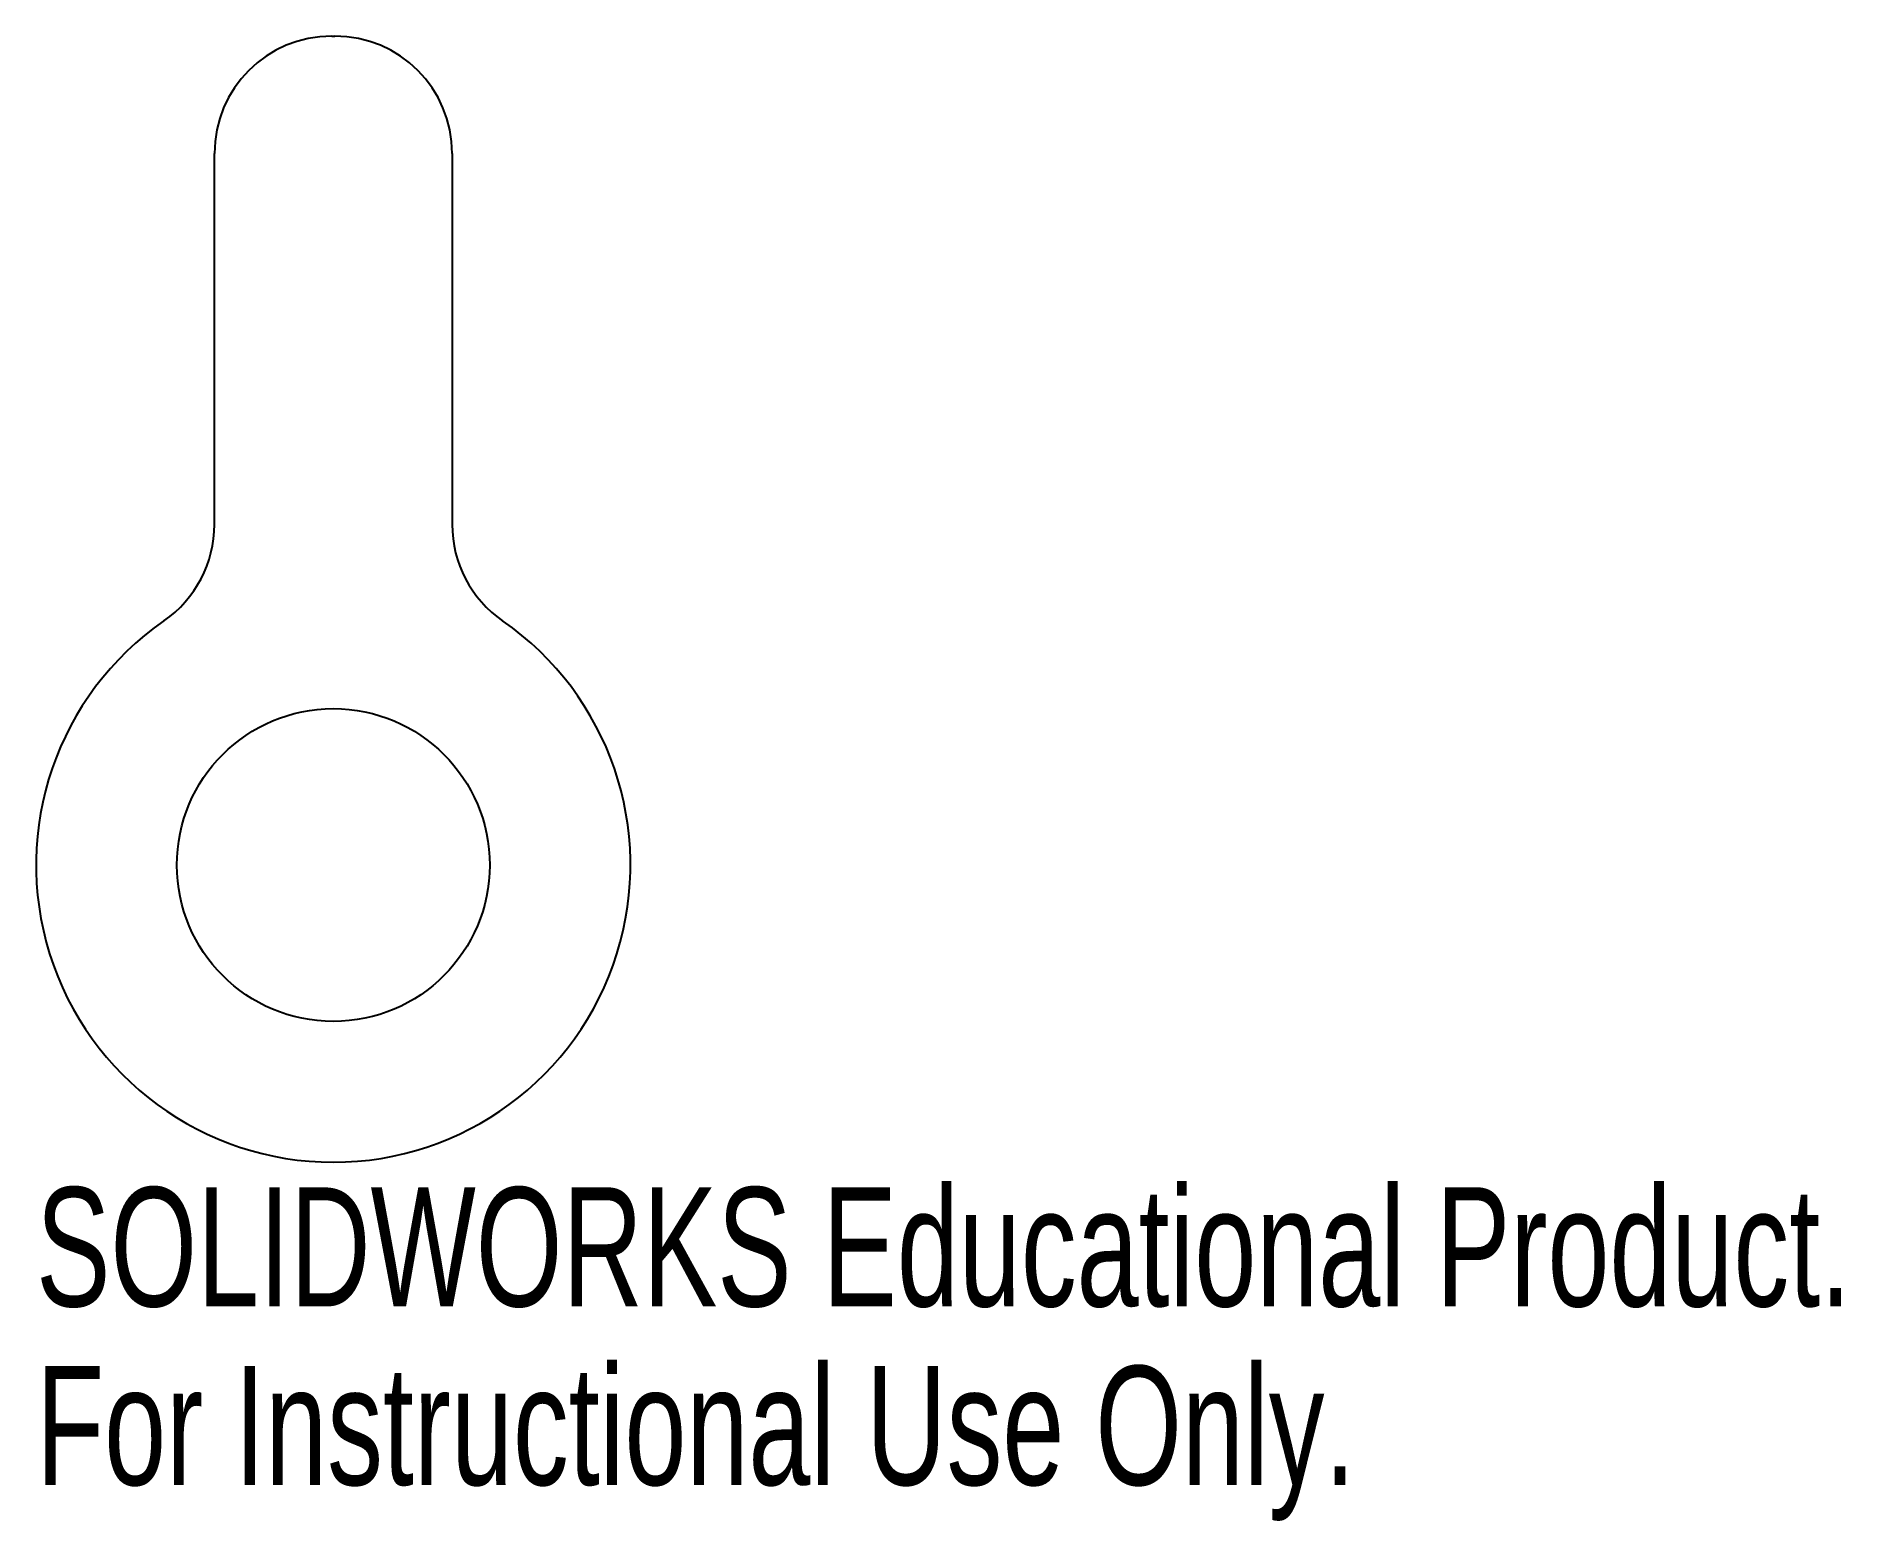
# Model space of a CAD drawing. Header units: inches. Extents: x -0.47 to 2.41, y -1.05 to 1.32.
import ezdxf

# ---------------------------------------------------------------- set-up
doc = ezdxf.new("R2010")
doc.units = ezdxf.units.IN
doc.header["$MEASUREMENT"] = 0
doc.styles.add('SLDTEXTSTYLE0', font='TXT', dxfattribs={"width": 0.7})

msp = doc.modelspace()

# ---------------------------------------------------------------- linework, layer by layer
at = {"color": 7, "linetype": 'Continuous', "lineweight": 25}
for p, q in [((-0.0025, 1.325), (0.0025, 1.325)), ((-0.19, 0.5444), (-0.19, 1.1375)), ((0.19, 1.1375), (0.19, 0.5444))]:
    msp.add_line(p, q, dxfattribs=at)
msp.add_circle((0, 0), 0.25, dxfattribs=at)
for centre, radius, start, end in [((-0.0025, 1.1375), 0.1875, 90, 180), ((0.0025, 1.1375), 0.1875, 0, 90), ((-0.3775, 0.5444), 0.1875, 304.7371, 0), ((0.3775, 0.5444), 0.1875, 180, 235.2629), ((0, 0), 0.475, 124.7371, 55.2629)]:
    msp.add_arc(centre, radius, start, end, dxfattribs=at)

# ---------------------------------------------------------------- texts
at = {"color": 7, "linetype": 'Continuous', "char_height": 0.1903, "attachment_point": 1, "style": 'SLDTEXTSTYLE0'}
for s, insert in [('SOLIDWORKS Educational Product.', (-0.475, -0.5151)), ('For Instructional Use Only.', (-0.475, -0.8006))]:
    msp.add_mtext(s, dxfattribs=dict(at, insert=insert))

doc.saveas('drawing.dxf')
